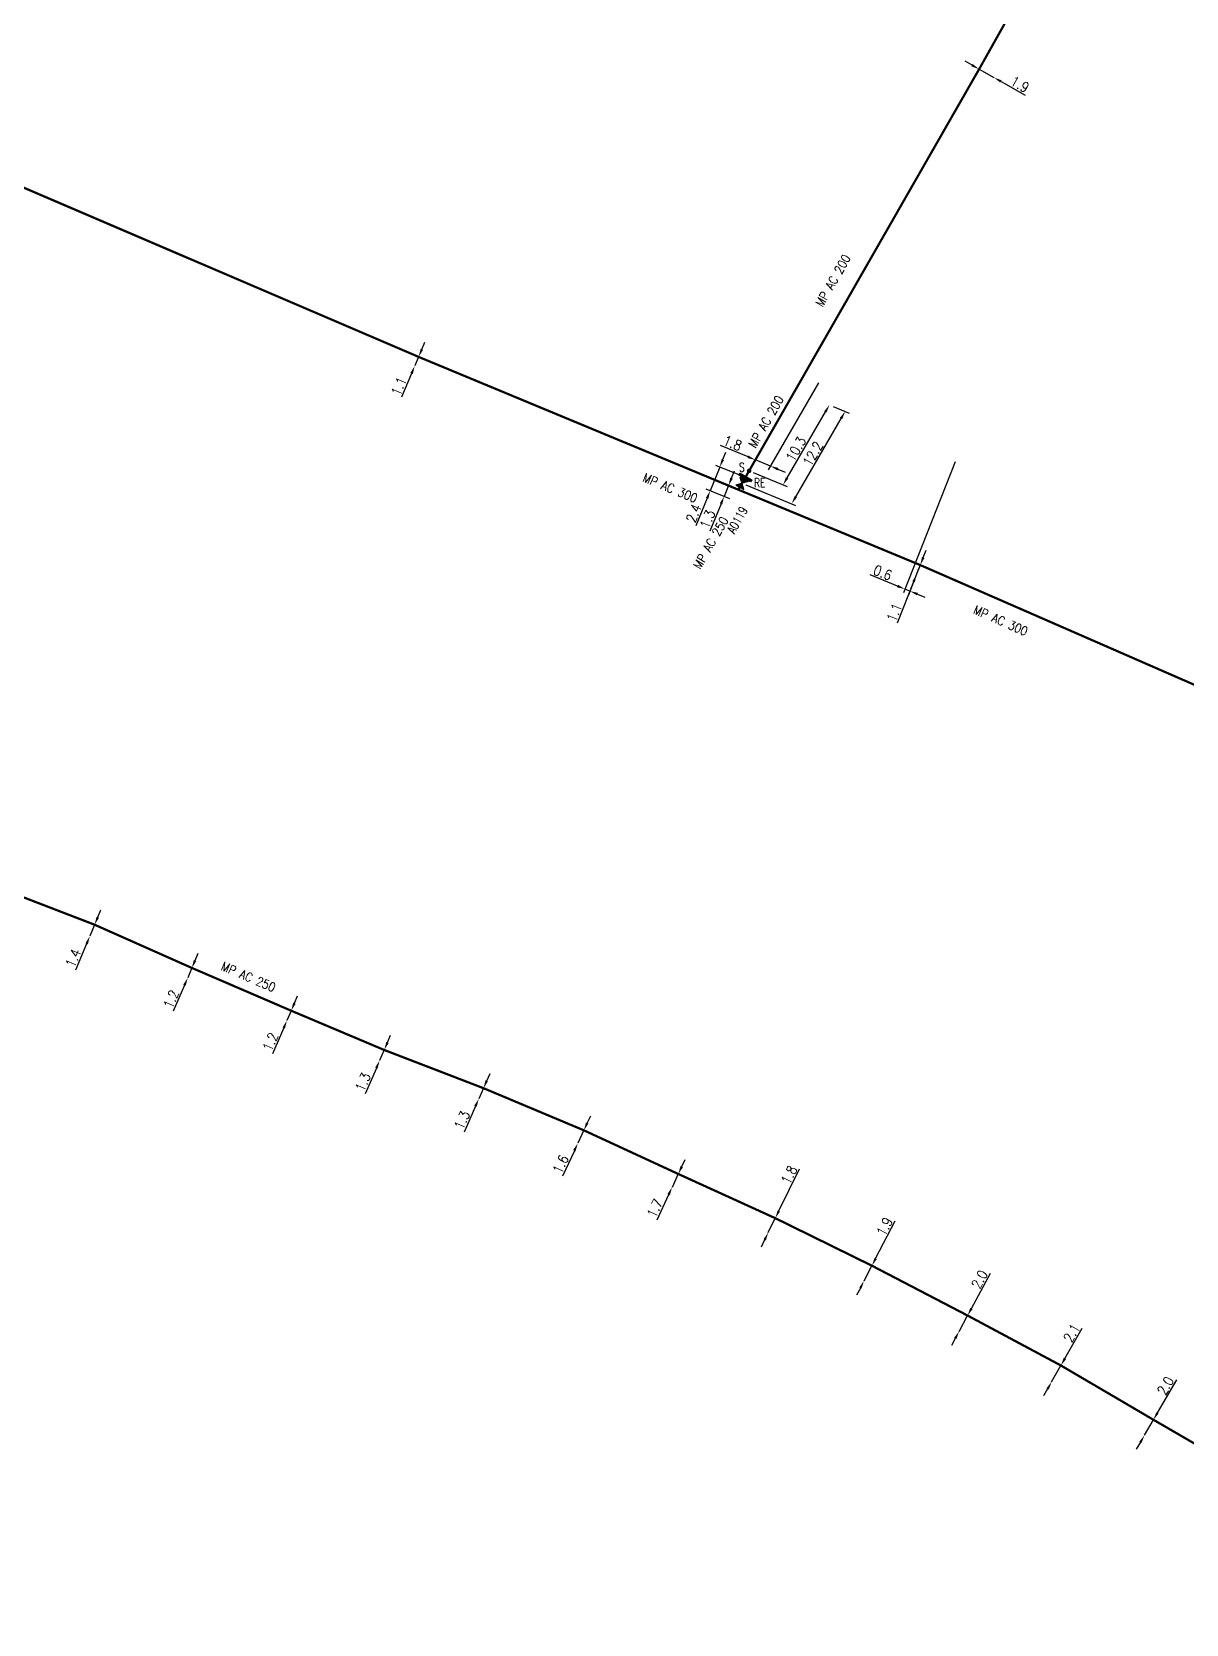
# Model space of a CAD drawing. Header units: millimetres. Extents: x 185000 to 186031, y 127990 to 129000.
# Drawn here: x 185716.9 to 185845.6, y 128672.3 to 128849.9 of the extents above; entities that cross this region are included whole.
import ezdxf
from ezdxf.enums import TextEntityAlignment as Align

# ---------------------------------------------------------------- set-up
doc = ezdxf.new("R2010")
doc.units = ezdxf.units.MM
doc.header["$PDMODE"] = 34
doc.linetypes.add('L_25_PE', pattern=[2000, 1000, 1000])
doc.layers.get('0').update_dxf_attribs({"linetype": 'CONTINUOUS'})
doc.layers.get('DEFPOINTS').update_dxf_attribs({"linetype": 'CONTINUOUS'})
for name, color, linetype in [('G_120', 4, 'CONTINUOUS'), ('G_300', 7, 'CONTINUOUS'), ('G_340', 7, 'CONTINUOUS')]:
    doc.layers.add(name, color=color, linetype=linetype)
doc.styles.add('G_ROMANS', font='ROMANS.SHX', dxfattribs={"width": 0.75})
doc.styles.get("Standard").update_dxf_attribs({"font": 'romans.shx', "width": 0.85})
doc.linetypes.add('G_typB_AP', pattern='A,5,-0.3,["o",Standard,S=1.5,R=0,X=0,Y=-0.5],-1.65', length=6.95)
doc.dimstyles.get("Standard").update_dxf_attribs({"dimtxt": 1.5, "dimasz": 1.2, "dimexe": 0.625, "dimexo": 0.625, "dimgap": 0.25, "dimtad": 1, "dimdec": 1, "dimzin": 0, "dimdsep": 46, "dimtxsty": 'Standard', "dimcen": -0.5, "dimadec": 0, "dimazin": 0, "dimtfac": 1, "dimtdec": 1, "dimtmove": 0, "dimatfit": 3, "dimfxl": 0, "dimtolj": 1, "dimtzin": 0, "dimarcsym": 0})

# ---------------------------------------------------------------- blocks, each defined once
blk = doc.blocks.new('*D300')
at = {"layer": 'DEFPOINTS', "color": 0, "linetype": 'Continuous', "transparency": 16777216}
for p in [(185734.74, 128745.49), (185734.27, 128744.38), (185734.27, 128744.38)]:
    blk.add_point(p, dxfattribs=at)
at = {"layer": 'G_120', "color": 0, "linetype": 'Continuous', "lineweight": -2, "transparency": 16777216}
for p, q in [((185735.09, 128746.32), (185735.45, 128747.14)), ((185734.74, 128745.49), (185734.27, 128744.38)), ((185733.91, 128743.56), (185732.67, 128740.67))]:
    blk.add_line(p, q, dxfattribs=at)
at = {"layer": 'G_120', "color": 0, "linetype": 'Continuous', "transparency": 16777216}
for points in [[(185734.95, 128746.37), (185735.23, 128746.26), (185734.74, 128745.49)], [(185733.77, 128743.62), (185734.05, 128743.5), (185734.27, 128744.38)]]:
    blk.add_solid(points, dxfattribs=at)
at = {"layer": 'G_120', "color": 0, "linetype": 'Continuous', "transparency": 16777216, "insert": (185732.43, 128742), "char_height": 1.125, "attachment_point": 5, "rotation": 66.8149}
blk.add_mtext('\\A1;1.2', dxfattribs=at)
blk = doc.blocks.new('*D301')
at = {"layer": 'DEFPOINTS', "color": 0, "linetype": 'Continuous', "transparency": 16777216}
for p in [(185745.81, 128740.72), (185745.33, 128739.62), (185745.33, 128739.62)]:
    blk.add_point(p, dxfattribs=at)
at = {"layer": 'G_120', "color": 0, "linetype": 'Continuous', "lineweight": -2, "transparency": 16777216}
for p, q in [((185746.17, 128741.55), (185746.52, 128742.38)), ((185745.81, 128740.72), (185745.33, 128739.62)), ((185744.98, 128738.8), (185743.73, 128735.91))]:
    blk.add_line(p, q, dxfattribs=at)
at = {"layer": 'G_120', "color": 0, "linetype": 'Continuous', "transparency": 16777216}
for points in [[(185746.03, 128741.61), (185746.3, 128741.49), (185745.81, 128740.72)], [(185744.84, 128738.86), (185745.11, 128738.74), (185745.33, 128739.62)]]:
    blk.add_solid(points, dxfattribs=at)
at = {"layer": 'G_120', "color": 0, "linetype": 'Continuous', "transparency": 16777216, "insert": (185743.49, 128737.24), "char_height": 1.125, "attachment_point": 5, "rotation": 66.6204}
blk.add_mtext('\\A1;1.2', dxfattribs=at)
blk = doc.blocks.new('*D302')
at = {"layer": 'DEFPOINTS', "color": 0, "linetype": 'Continuous', "transparency": 16777216}
for p in [(185756.18, 128736.34), (185755.66, 128735.15), (185755.66, 128735.15)]:
    blk.add_point(p, dxfattribs=at)
at = {"layer": 'G_120', "color": 0, "linetype": 'Continuous', "lineweight": -2, "transparency": 16777216}
for p, q in [((185756.18, 128736.34), (185755.66, 128735.15)), ((185756.53, 128737.17), (185756.89, 128738)), ((185755.3, 128734.33), (185754.05, 128731.44))]:
    blk.add_line(p, q, dxfattribs=at)
at = {"layer": 'G_120', "color": 0, "linetype": 'Continuous', "transparency": 16777216}
for points in [[(185756.4, 128737.23), (185756.67, 128737.11), (185756.18, 128736.34)], [(185755.16, 128734.39), (185755.44, 128734.27), (185755.66, 128735.15)]]:
    blk.add_solid(points, dxfattribs=at)
at = {"layer": 'G_120', "color": 0, "linetype": 'Continuous', "transparency": 16777216, "insert": (185753.81, 128732.77), "char_height": 1.125, "attachment_point": 5, "rotation": 66.5444}
blk.add_mtext('\\A1;1.3', dxfattribs=at)
blk = doc.blocks.new('*D303')
at = {"layer": 'DEFPOINTS', "color": 0, "linetype": 'Continuous', "transparency": 16777216}
for p in [(185767.24, 128732.08), (185766.71, 128730.89), (185766.71, 128730.89)]:
    blk.add_point(p, dxfattribs=at)
at = {"layer": 'G_120', "color": 0, "linetype": 'Continuous', "lineweight": -2, "transparency": 16777216}
for p, q in [((185767.6, 128732.9), (185767.97, 128733.72)), ((185767.24, 128732.08), (185766.71, 128730.89)), ((185766.35, 128730.06), (185765.08, 128727.19))]:
    blk.add_line(p, q, dxfattribs=at)
at = {"layer": 'G_120', "color": 0, "linetype": 'Continuous', "transparency": 16777216}
for points in [[(185767.47, 128732.96), (185767.74, 128732.84), (185767.24, 128732.08)], [(185766.21, 128730.12), (185766.49, 128730), (185766.71, 128730.89)]]:
    blk.add_solid(points, dxfattribs=at)
at = {"layer": 'G_120', "color": 0, "linetype": 'Continuous', "transparency": 16777216, "insert": (185764.85, 128728.52), "char_height": 1.125, "attachment_point": 5, "rotation": 66.1738}
blk.add_mtext('\\A1;1.3', dxfattribs=at)
blk = doc.blocks.new('*D304')
at = {"layer": 'DEFPOINTS', "color": 0, "linetype": 'Continuous', "transparency": 16777216}
for p in [(185777.75, 128725.93), (185777.75, 128725.93), (185778.43, 128727.38)]:
    blk.add_point(p, dxfattribs=at)
at = {"layer": 'G_120', "color": 0, "linetype": 'Continuous', "lineweight": -2, "transparency": 16777216}
for p, q in [((185778.81, 128728.19), (185779.19, 128729.01)), ((185778.43, 128727.38), (185777.75, 128725.93)), ((185777.37, 128725.11), (185776.04, 128722.27))]:
    blk.add_line(p, q, dxfattribs=at)
at = {"layer": 'G_120', "color": 0, "linetype": 'Continuous', "transparency": 16777216}
for points in [[(185778.67, 128728.26), (185778.94, 128728.13), (185778.43, 128727.38)], [(185777.23, 128725.18), (185777.51, 128725.05), (185777.75, 128725.93)]]:
    blk.add_solid(points, dxfattribs=at)
at = {"layer": 'G_120', "color": 0, "linetype": 'Continuous', "transparency": 16777216, "insert": (185775.84, 128723.6), "char_height": 1.125, "attachment_point": 5, "rotation": 64.9755}
blk.add_mtext('\\A1;1.6', dxfattribs=at)
blk = doc.blocks.new('*D305')
at = {"layer": 'DEFPOINTS', "color": 0, "linetype": 'Continuous', "transparency": 16777216}
for p in [(185788.96, 128722.51), (185788.26, 128721.02), (185788.26, 128721.02)]:
    blk.add_point(p, dxfattribs=at)
at = {"layer": 'G_120', "color": 0, "linetype": 'Continuous', "lineweight": -2, "transparency": 16777216}
for p, q in [((185789.34, 128723.33), (185789.72, 128724.14)), ((185788.96, 128722.51), (185788.26, 128721.02)), ((185787.88, 128720.2), (185786.55, 128717.36))]:
    blk.add_line(p, q, dxfattribs=at)
at = {"layer": 'G_120', "color": 0, "linetype": 'Continuous', "transparency": 16777216}
for points in [[(185789.2, 128723.39), (185789.48, 128723.27), (185788.96, 128722.51)], [(185787.74, 128720.27), (185788.02, 128720.14), (185788.26, 128721.02)]]:
    blk.add_solid(points, dxfattribs=at)
at = {"layer": 'G_120', "color": 0, "linetype": 'Continuous', "transparency": 16777216, "insert": (185786.34, 128718.69), "char_height": 1.125, "attachment_point": 5, "rotation": 64.9501}
blk.add_mtext('\\A1;1.7', dxfattribs=at)
blk = doc.blocks.new('*D306')
at = {"layer": 'DEFPOINTS', "color": 0, "linetype": 'Continuous', "transparency": 16777216}
for p in [(185799.77, 128717.58), (185798.98, 128715.97), (185798.98, 128715.97)]:
    blk.add_point(p, dxfattribs=at)
at = {"layer": 'G_120', "color": 0, "linetype": 'Continuous', "lineweight": -2, "transparency": 16777216}
for p, q in [((185800.17, 128718.39), (185802.47, 128723.09)), ((185798.98, 128715.97), (185799.77, 128717.58)), ((185798.58, 128715.16), (185798.19, 128714.35))]:
    blk.add_line(p, q, dxfattribs=at)
at = {"layer": 'G_120', "color": 0, "linetype": 'Continuous', "transparency": 16777216}
for points in [[(185800.04, 128718.46), (185800.3, 128718.33), (185799.77, 128717.58)], [(185798.45, 128715.23), (185798.72, 128715.09), (185798.98, 128715.97)]]:
    blk.add_solid(points, dxfattribs=at)
at = {"layer": 'G_120', "color": 0, "linetype": 'Continuous', "transparency": 16777216, "insert": (185801.31, 128722.41), "char_height": 1.125, "attachment_point": 5, "rotation": 63.8587}
blk.add_mtext('\\A1;1.8', dxfattribs=at)
blk = doc.blocks.new('*D307')
at = {"layer": 'DEFPOINTS', "color": 0, "linetype": 'Continuous', "transparency": 16777216}
for p in [(185810.54, 128712.28), (185809.66, 128710.59), (185809.66, 128710.59)]:
    blk.add_point(p, dxfattribs=at)
at = {"layer": 'G_120', "color": 0, "linetype": 'Continuous', "lineweight": -2, "transparency": 16777216}
for p, q in [((185810.95, 128713.08), (185813.12, 128717.27)), ((185809.66, 128710.59), (185810.54, 128712.28)), ((185809.25, 128709.79), (185808.83, 128708.99))]:
    blk.add_line(p, q, dxfattribs=at)
at = {"layer": 'G_120', "color": 0, "linetype": 'Continuous', "transparency": 16777216}
for points in [[(185810.82, 128713.14), (185811.08, 128713.01), (185810.54, 128712.28)], [(185809.12, 128709.86), (185809.38, 128709.72), (185809.66, 128710.59)]]:
    blk.add_solid(points, dxfattribs=at)
at = {"layer": 'G_120', "color": 0, "linetype": 'Continuous', "transparency": 16777216, "insert": (185811.95, 128716.64), "char_height": 1.125, "attachment_point": 5, "rotation": 62.6127}
blk.add_mtext('\\A1;1.9', dxfattribs=at)
blk = doc.blocks.new('*D308')
at = {"layer": 'DEFPOINTS', "color": 0, "linetype": 'Continuous', "transparency": 16777216}
for p in [(185821.21, 128706.72), (185820.26, 128704.96), (185820.26, 128704.96)]:
    blk.add_point(p, dxfattribs=at)
at = {"layer": 'G_120', "color": 0, "linetype": 'Continuous', "lineweight": -2, "transparency": 16777216}
for p, q in [((185821.63, 128707.51), (185823.75, 128711.45)), ((185820.26, 128704.96), (185821.21, 128706.72)), ((185819.83, 128704.16), (185819.41, 128703.37))]:
    blk.add_line(p, q, dxfattribs=at)
at = {"layer": 'G_120', "color": 0, "linetype": 'Continuous', "transparency": 16777216}
for points in [[(185821.5, 128707.58), (185821.76, 128707.44), (185821.21, 128706.72)], [(185819.7, 128704.24), (185819.96, 128704.09), (185820.26, 128704.96)]]:
    blk.add_solid(points, dxfattribs=at)
at = {"layer": 'G_120', "color": 0, "linetype": 'Continuous', "transparency": 16777216, "insert": (185822.53, 128710.76), "char_height": 1.125, "attachment_point": 5, "rotation": 61.7293}
blk.add_mtext('\\A1;2.0', dxfattribs=at)
blk = doc.blocks.new('*D309')
at = {"layer": 'DEFPOINTS', "color": 0, "linetype": 'Continuous', "transparency": 16777216}
for p in [(185831.61, 128701.15), (185830.57, 128699.33), (185830.57, 128699.33)]:
    blk.add_point(p, dxfattribs=at)
at = {"layer": 'G_120', "color": 0, "linetype": 'Continuous', "lineweight": -2, "transparency": 16777216}
for p, q in [((185832.05, 128701.93), (185833.98, 128705.33)), ((185830.57, 128699.33), (185831.61, 128701.15)), ((185830.13, 128698.54), (185829.68, 128697.76))]:
    blk.add_line(p, q, dxfattribs=at)
at = {"layer": 'G_120', "color": 0, "linetype": 'Continuous', "transparency": 16777216}
for points in [[(185831.92, 128702.01), (185832.18, 128701.86), (185831.61, 128701.15)], [(185830, 128698.62), (185830.26, 128698.47), (185830.57, 128699.33)]]:
    blk.add_solid(points, dxfattribs=at)
at = {"layer": 'G_120', "color": 0, "linetype": 'Continuous', "transparency": 16777216, "insert": (185832.81, 128704.78), "char_height": 1.125, "attachment_point": 5, "rotation": 60.3954}
blk.add_mtext('\\A1;2.1', dxfattribs=at)
blk = doc.blocks.new('*D310')
at = {"layer": 'DEFPOINTS', "color": 0, "linetype": 'Continuous', "transparency": 16777216}
for p in [(185841.92, 128695.1), (185840.92, 128693.37), (185840.92, 128693.37)]:
    blk.add_point(p, dxfattribs=at)
at = {"layer": 'G_120', "color": 0, "linetype": 'Continuous', "lineweight": -2, "transparency": 16777216}
for p, q in [((185842.37, 128695.87), (185844.51, 128699.55)), ((185840.92, 128693.37), (185841.92, 128695.1)), ((185840.47, 128692.59), (185840.01, 128691.81))]:
    blk.add_line(p, q, dxfattribs=at)
at = {"layer": 'G_120', "color": 0, "linetype": 'Continuous', "transparency": 16777216}
for points in [[(185842.24, 128695.95), (185842.5, 128695.8), (185841.92, 128695.1)], [(185840.34, 128692.66), (185840.6, 128692.51), (185840.92, 128693.37)]]:
    blk.add_solid(points, dxfattribs=at)
at = {"layer": 'G_120', "color": 0, "linetype": 'Continuous', "transparency": 16777216, "insert": (185843.26, 128698.9), "char_height": 1.125, "attachment_point": 5, "rotation": 59.8621}
blk.add_mtext('\\A1;2.0', dxfattribs=at)
blk = doc.blocks.new('*D344')
at = {"layer": 'DEFPOINTS', "color": 0, "linetype": 'Continuous', "ltscale": 0.05, "transparency": 16777216}
for p in [(185723.36, 128749.02), (185723.36, 128749.02), (185723.9, 128750.31)]:
    blk.add_point(p, dxfattribs=at)
at = {"layer": 'G_120', "color": 0, "linetype": 'Continuous', "lineweight": -2, "ltscale": 0.05, "transparency": 16777216}
for p, q in [((185724.25, 128751.14), (185724.6, 128751.97)), ((185723.9, 128750.31), (185723.36, 128749.02)), ((185723.01, 128748.19), (185721.77, 128745.25))]:
    blk.add_line(p, q, dxfattribs=at)
at = {"layer": 'G_120', "color": 0, "linetype": 'Continuous', "ltscale": 0.05, "transparency": 16777216}
for points in [[(185724.11, 128751.2), (185724.39, 128751.08), (185723.9, 128750.31)], [(185722.87, 128748.25), (185723.15, 128748.13), (185723.36, 128749.02)]]:
    blk.add_solid(points, dxfattribs=at)
at = {"layer": 'G_120', "color": 0, "linetype": 'Continuous', "ltscale": 0.05, "transparency": 16777216, "insert": (185721.52, 128746.59), "char_height": 1.125, "attachment_point": 5, "rotation": 67.1758}
blk.add_mtext('\\A1;1.4', dxfattribs=at)
blk = doc.blocks.new('G_300_04')
at = {"linetype": 'Continuous'}
h = blk.add_hatch(color=0, dxfattribs=at)
h.paths.add_polyline_path([(-0.5, 0.5), (-0.5, -0.5), (0, 0)])
h.paths.add_polyline_path([(0.5, 0.5), (0, 0), (0.5, -0.5)])
at = {"color": 0, "linetype": 'Continuous', "flags": 128}
blk.add_lwpolyline([(-0.5, -0.5), (0.5, 0.5), (0.5, -0.5), (-0.5, 0.5)], close=True, dxfattribs=at)
at = {"color": 0, "linetype": 'Continuous', "width": 0.75}
blk.add_attdef('NUM', text='', height=1, dxfattribs=at).set_placement((0, 1.78), align=Align.MIDDLE_CENTER)
at = {"color": 0, "linetype": 'Continuous', "width": 0.75, "flags": 3}
for tag, p in [('DEF_LEG', (0, -5)), ('DEF_COUP', (0, -7.5)), ('DEF_TYPE', (0, -10))]:
    blk.add_attdef(tag, text='', height=1.2, dxfattribs=at).set_placement(p, align=Align.MIDDLE)
blk = doc.blocks.new('*D149')
at = {"layer": 'DEFPOINTS', "color": 0, "linetype": 'Continuous', "transparency": 16777216}
for p in [(185760.01, 128813.64), (185759.58, 128812.63), (185759.58, 128812.63)]:
    blk.add_point(p, dxfattribs=at)
at = {"layer": 'G_120', "color": 0, "linetype": 'Continuous', "lineweight": -2, "transparency": 16777216}
for p, q in [((185760.37, 128814.47), (185760.72, 128815.3)), ((185760.01, 128813.64), (185759.58, 128812.63)), ((185759.23, 128811.8), (185758.11, 128809.16))]:
    blk.add_line(p, q, dxfattribs=at)
at = {"layer": 'G_120', "color": 0, "linetype": 'Continuous', "transparency": 16777216}
for points in [[(185760.23, 128814.53), (185760.5, 128814.41), (185760.01, 128813.64)], [(185759.09, 128811.86), (185759.37, 128811.74), (185759.58, 128812.63)]]:
    blk.add_solid(points, dxfattribs=at)
at = {"layer": 'G_120', "color": 0, "linetype": 'Continuous', "transparency": 16777216, "insert": (185757.81, 128810.36), "char_height": 1.125, "attachment_point": 5, "rotation": 67.0018}
blk.add_mtext('\\A1;1.1', dxfattribs=at)
blk = doc.blocks.new('*D159')
at = {"layer": 'DEFPOINTS', "color": 0, "linetype": 'Continuous', "transparency": 16777216}
for p in [(185820, 128802.39), (185815.93, 128790.42), (185814.22, 128787.74)]:
    blk.add_point(p, dxfattribs=at)
at = {"layer": 'G_120', "color": 0, "linetype": 'Continuous', "lineweight": -2, "transparency": 16777216}
for p, q in [((185819.83, 128801.95), (185814.05, 128787.31)), ((185815.75, 128789.99), (185814.61, 128787.08)), ((185813.39, 128788.08), (185810.36, 128789.32)), ((185814.78, 128787.52), (185814.22, 128787.74)), ((185815.61, 128787.18), (185816.45, 128786.84))]:
    blk.add_line(p, q, dxfattribs=at)
at = {"layer": 'G_120', "color": 0, "linetype": 'Continuous', "transparency": 16777216}
for points in [[(185813.45, 128788.22), (185813.33, 128787.95), (185814.22, 128787.74)], [(185815.67, 128787.32), (185815.56, 128787.04), (185814.78, 128787.52)]]:
    blk.add_solid(points, dxfattribs=at)
at = {"layer": 'G_120', "color": 0, "linetype": 'Continuous', "transparency": 16777216, "insert": (185811.74, 128789.57), "char_height": 1.125, "attachment_point": 5, "rotation": 337.7734}
blk.add_mtext('\\A1;0.6', dxfattribs=at)
blk = doc.blocks.new('*D160')
at = {"layer": 'DEFPOINTS', "color": 0, "linetype": 'Continuous', "transparency": 16777216}
for p in [(185815.93, 128790.42), (185815.52, 128789.4), (185815.52, 128789.4)]:
    blk.add_point(p, dxfattribs=at)
at = {"layer": 'G_120', "color": 0, "linetype": 'Continuous', "lineweight": -2, "transparency": 16777216}
for p, q in [((185816.26, 128791.26), (185816.59, 128792.1)), ((185815.93, 128790.42), (185815.52, 128789.4)), ((185815.19, 128788.56), (185813.36, 128783.93))]:
    blk.add_line(p, q, dxfattribs=at)
at = {"layer": 'G_120', "color": 0, "linetype": 'Continuous', "transparency": 16777216}
for points in [[(185816.12, 128791.32), (185816.4, 128791.21), (185815.93, 128790.42)], [(185815.05, 128788.62), (185815.33, 128788.51), (185815.52, 128789.4)]]:
    blk.add_solid(points, dxfattribs=at)
at = {"layer": 'G_120', "color": 0, "linetype": 'Continuous', "transparency": 16777216, "insert": (185813.03, 128785.12), "char_height": 1.125, "attachment_point": 5, "rotation": 68.474}
blk.add_mtext('\\A1;1.1', dxfattribs=at)
blk = doc.blocks.new('*D161')
at = {"layer": 'DEFPOINTS', "color": 0, "linetype": 'Continuous', "transparency": 16777216}
for p in [(185822.49, 128845.73), (185824.14, 128844.8), (185824.14, 128844.8)]:
    blk.add_point(p, dxfattribs=at)
at = {"layer": 'G_120', "color": 0, "linetype": 'Continuous', "lineweight": -2, "transparency": 16777216}
for p, q in [((185821.7, 128846.17), (185820.92, 128846.61)), ((185822.49, 128845.73), (185824.14, 128844.8)), ((185824.93, 128844.36), (185827.63, 128842.84))]:
    blk.add_line(p, q, dxfattribs=at)
at = {"layer": 'G_120', "color": 0, "linetype": 'Continuous', "transparency": 16777216}
for points in [[(185821.78, 128846.3), (185821.63, 128846.04), (185822.49, 128845.73)], [(185825, 128844.49), (185824.86, 128844.23), (185824.14, 128844.8)]]:
    blk.add_solid(points, dxfattribs=at)
at = {"layer": 'G_120', "color": 0, "linetype": 'Continuous', "transparency": 16777216, "insert": (185827.04, 128844.04), "char_height": 1.125, "attachment_point": 5, "rotation": 330.6751}
blk.add_mtext('\\A1;1.9', dxfattribs=at)
blk = doc.blocks.new('*D162')
at = {"layer": 'DEFPOINTS', "color": 0, "linetype": 'Continuous', "transparency": 16777216}
for p in [(185805.8, 128808.28), (185805.8, 128808.28), (185796.85, 128800.93)]:
    blk.add_point(p, dxfattribs=at)
at = {"layer": 'G_300', "color": 0, "linetype": 'Continuous', "lineweight": -2, "transparency": 16777216}
for p, q in [((185801.09, 128800.15), (185805.35, 128807.5)), ((185797.29, 128800.75), (185801.08, 128799.19))]:
    blk.add_line(p, q, dxfattribs=at)
at = {"layer": 'G_300', "color": 0, "linetype": 'Continuous', "transparency": 16777216}
for points in [[(185805.22, 128807.58), (185805.48, 128807.43), (185805.8, 128808.28)], [(185800.96, 128800.22), (185801.22, 128800.07), (185800.64, 128799.37)]]:
    blk.add_solid(points, dxfattribs=at)
at = {"layer": 'G_300', "color": 0, "linetype": 'Continuous', "transparency": 16777216, "insert": (185802.08, 128803.36), "char_height": 1.125, "attachment_point": 5, "rotation": 59.952}
blk.add_mtext('\\A1;10.3', dxfattribs=at)
blk = doc.blocks.new('*D163')
at = {"layer": 'DEFPOINTS', "color": 0, "linetype": 'Continuous', "transparency": 16777216}
for p in [(185804.82, 128811.16), (185796.85, 128800.93), (185799.22, 128801.47)]:
    blk.add_point(p, dxfattribs=at)
at = {"layer": 'G_300', "color": 0, "linetype": 'Continuous', "lineweight": -2, "transparency": 16777216}
for p, q in [((185804.59, 128810.75), (185798.98, 128801.06)), ((185796.73, 128802.49), (185793.67, 128803.75)), ((185797.09, 128801.34), (185797.79, 128802.56)), ((185799.22, 128801.47), (185797.56, 128802.15)), ((185800.05, 128801.12), (185800.88, 128800.78))]:
    blk.add_line(p, q, dxfattribs=at)
at = {"layer": 'G_300', "color": 0, "linetype": 'Continuous', "transparency": 16777216}
for points in [[(185796.78, 128802.63), (185796.67, 128802.36), (185797.56, 128802.15)], [(185800.11, 128801.26), (185800, 128800.98), (185799.22, 128801.47)]]:
    blk.add_solid(points, dxfattribs=at)
at = {"layer": 'G_300', "color": 0, "linetype": 'Continuous', "transparency": 16777216, "insert": (185795, 128804.02), "char_height": 1.125, "attachment_point": 5, "rotation": 337.6082}
blk.add_mtext('\\A1;1.8', dxfattribs=at)
blk = doc.blocks.new('*D164')
at = {"layer": 'DEFPOINTS', "color": 0, "linetype": 'Continuous', "transparency": 16777216}
for p in [(185805.8, 128808.28), (185807.56, 128807.56), (185796.06, 128799.54)]:
    blk.add_point(p, dxfattribs=at)
at = {"layer": 'G_300', "color": 0, "linetype": 'Continuous', "lineweight": -2, "transparency": 16777216}
for p, q in [((185806.23, 128808.1), (185807.99, 128807.38)), ((185802.05, 128798.04), (185807.1, 128806.78)), ((185796.49, 128799.36), (185802.03, 128797.08))]:
    blk.add_line(p, q, dxfattribs=at)
at = {"layer": 'G_300', "color": 0, "linetype": 'Continuous', "transparency": 16777216}
for points in [[(185806.97, 128806.85), (185807.23, 128806.7), (185807.56, 128807.56)], [(185801.92, 128798.11), (185802.18, 128797.96), (185801.6, 128797.26)]]:
    blk.add_solid(points, dxfattribs=at)
at = {"layer": 'G_300', "color": 0, "linetype": 'Continuous', "transparency": 16777216, "insert": (185803.95, 128802.83), "char_height": 1.125, "attachment_point": 5, "rotation": 59.952}
blk.add_mtext('\\A1;12.2', dxfattribs=at)
blk = doc.blocks.new('*D165')
at = {"layer": 'DEFPOINTS', "color": 0, "linetype": 'Continuous', "transparency": 16777216}
for p in [(185795.65, 128798.83), (185794.06, 128798.07), (185795.16, 128797.62)]:
    blk.add_point(p, dxfattribs=at)
at = {"layer": 'G_120', "color": 0, "linetype": 'Continuous', "lineweight": -2, "transparency": 16777216}
for p, q in [((185794.89, 128800.11), (185795.23, 128800.94)), ((185794.55, 128799.28), (185794.06, 128798.07)), ((185795.21, 128799), (185794.11, 128799.45)), ((185793.72, 128797.24), (185792.49, 128794.22)), ((185794.72, 128797.8), (185793.62, 128798.25))]:
    blk.add_line(p, q, dxfattribs=at)
at = {"layer": 'G_120', "color": 0, "linetype": 'Continuous', "transparency": 16777216}
for points in [[(185794.75, 128800.17), (185795.03, 128800.05), (185794.55, 128799.28)], [(185793.58, 128797.3), (185793.86, 128797.18), (185794.06, 128798.07)]]:
    blk.add_solid(points, dxfattribs=at)
at = {"layer": 'G_120', "color": 0, "linetype": 'Continuous', "transparency": 16777216, "insert": (185792.22, 128795.54), "char_height": 1.125, "attachment_point": 5, "rotation": 67.8317}
blk.add_mtext('\\A1;1.3', dxfattribs=at)
blk = doc.blocks.new('G_300_11')
at = {"color": 0, "linetype": 'Continuous', "const_width": 0.248, "flags": 128}
blk.add_lwpolyline([(-0.13, 0, 1), (0.13, 0, 1)], format="xyb", close=True, dxfattribs=at)
at = {"linetype": 'Continuous', "style": 'G_ROMANS', "width": 0.75}
blk.add_attdef('S', text='', height=1, dxfattribs=at).set_placement((0, 1.35), align=Align.MIDDLE_CENTER)
at = {"color": 0, "linetype": 'Continuous', "width": 0.75, "flags": 3}
for tag, p in [('DEF_LEG', (0, -5)), ('DEF_COUP', (0, -7.5)), ('DEF_TYPE', (0, -10))]:
    blk.add_attdef(tag, text='', height=1.2, dxfattribs=at).set_placement(p, align=Align.MIDDLE)
blk = doc.blocks.new('G_340_17')
at = {"linetype": 'Continuous'}
blk.add_hatch(color=0, dxfattribs=at).paths.add_polyline_path([(0.125, 0.75), (-0.125, 0.75), (-0.125, -0.75), (0.125, -0.75)])
at = {"color": 0, "linetype": 'Continuous'}
blk.add_lwpolyline([(-0.125, 0.75), (0.125, 0.75), (0.125, -0.75), (-0.125, -0.75)], close=True, dxfattribs=at)
at = {"color": 0, "linetype": 'Continuous', "width": 0.75}
for tag, height, flags, p in [('RE', 1, 8, (0, 2.5)), ('DEF_LEG', 1.2, 3, (0, -5)), ('DEF_COUP', 1.2, 3, (0, -7.5)), ('DEF_TYPE', 1.2, 3, (0, -10))]:
    blk.add_attdef(tag, text='', height=height, dxfattribs=dict(at, flags=flags)).set_placement(p, align=Align.MIDDLE)
blk = doc.blocks.new('*D605')
at = {"layer": 'DEFPOINTS', "color": 0, "ltscale": 0.5, "transparency": 16777216}
for p in [(185792.51, 128798.7), (185796.43, 128800.19), (185795.16, 128797.62)]:
    blk.add_point(p, dxfattribs=at)
at = {"layer": 'G_340', "color": 0, "lineweight": -2, "ltscale": 0.5, "transparency": 16777216}
for p, q in [((185793.92, 128802.18), (185794.26, 128803.02)), ((185793.58, 128801.35), (185792.51, 128798.7)), ((185795.99, 128800.37), (185793.15, 128801.53)), ((185794.72, 128797.8), (185792.07, 128798.88)), ((185792.17, 128797.87), (185790.91, 128794.79))]:
    blk.add_line(p, q, dxfattribs=at)
at = {"layer": 'G_340', "color": 0, "ltscale": 0.5, "transparency": 16777216}
for points in [[(185793.78, 128802.24), (185794.06, 128802.13), (185793.58, 128801.35)], [(185792.03, 128797.93), (185792.31, 128797.81), (185792.51, 128798.7)]]:
    blk.add_solid(points, dxfattribs=at)
at = {"layer": 'G_340', "color": 0, "ltscale": 0.5, "transparency": 16777216, "insert": (185790.68, 128796.2), "char_height": 1.125, "attachment_point": 5, "rotation": 67.8317}
blk.add_mtext('\\A1;2.4', dxfattribs=at)

msp = doc.modelspace()

# ---------------------------------------------------------------- linework, layer by layer
at = {"layer": 'G_120', "linetype": 'G_typB_AP', "ltscale": 0.5, "const_width": 0.25}
for points in [[(185901.34, 129000), (185895.84, 128991.69), (185895.84, 128991.69), (185889.83, 128981.2), (185889.83, 128981.2), (185885.88, 128970.11), (185885.88, 128970.11), (185883.82, 128958.5), (185882.86, 128946.8), (185882.86, 128946.8), (185883.35, 128935.5), (185883.35, 128935.5), (185866.85, 128913.93), (185845.11, 128886.03), (185839.89, 128876.75), (185822.49, 128845.73), (185796.85, 128800.93), (185796.43, 128800.19), (185796.3, 128799.97)], [(185688.34, 128844.37), (185760.01, 128813.64), (185795.65, 128798.83), (185815.93, 128790.42), (185850, 128775.53), (185858.75, 128771.88), (185867.02, 128772.35), (185867.02, 128772.35), (185867.02, 128772.35), (185871.63, 128770.43)], [(185795.81, 128799.11), (185795.65, 128798.83), (185795.65, 128798.83)]]:
    msp.add_lwpolyline(points, dxfattribs=at)
at = {"layer": 'G_120', "linetype": 'G_typB_AP', "const_width": 0.25}
msp.add_lwpolyline([(185712.69, 128754.63), (185723.9, 128750.31), (185734.74, 128745.49), (185745.81, 128740.72), (185756.18, 128736.34), (185767.24, 128732.08), (185778.43, 128727.38), (185788.96, 128722.51), (185799.77, 128717.58), (185810.54, 128712.28), (185821.21, 128706.72), (185831.61, 128701.15), (185841.92, 128695.1), (185852.01, 128689.24), (185862.24, 128683.35), (185872.62, 128677.02), (185882.73, 128670.94)], dxfattribs=at)

# ---------------------------------------------------------------- block references
at = {"layer": 'G_300', "ltscale": 0.5}
ref = msp.add_blockref('G_300_04', (185796.06, 128799.54), dxfattribs=dict(at, rotation=60.4289831579504))
ref.add_attrib('NUM', 'A0119', dxfattribs={"layer": '0', "color": 0, "linetype": 'Continuous', "height": 1, "rotation": 60.429, "width": 0.75}).set_placement((185795.54, 128795.44), align=Align.MIDDLE_CENTER)
ref = msp.add_blockref('G_300_11', (185796.85, 128800.93), dxfattribs=at)
ref.add_attrib('S', 'S', dxfattribs={"layer": '0', "linetype": 'Continuous', "height": 1, "style": 'G_ROMANS', "width": 0.75}).set_placement((185796.04, 128801.33), align=Align.MIDDLE_CENTER)
at = {"layer": 'G_340', "ltscale": 0.5}
ref = msp.add_blockref('G_340_17', (185796.43, 128800.19), dxfattribs=dict(at, rotation=60.21999988253511))
ref.add_attrib('RE', 'RE', dxfattribs={"layer": '0', "color": 0, "linetype": 'Continuous', "height": 1, "width": 0.75}).set_placement((185798.04, 128799.61), align=Align.MIDDLE)

# ---------------------------------------------------------------- texts
at = {"layer": 'G_120', "linetype": 'Continuous', "width": 0.85}
for s, rotation, p in [('MP AC 200', 60.22, (185806.19, 128822.15)), ('MP AC 200', 60.22, (185798.72, 128806.41)), ('MP AC 300', 337.4308, (185788.05, 128799.03)), ('MP AC 300', 336.3931, (185824.89, 128784.24)), ('MP AC 250', 336.9028, (185741.04, 128744.5))]:
    msp.add_text(s, height=1, rotation=rotation, dxfattribs=at).set_placement(p, align=Align.MIDDLE)
at = {"layer": 'G_120', "linetype": 'L_25_PE', "width": 0.85}
msp.add_text('MP AC 250', height=1, rotation=60.22, dxfattribs=at).set_placement((185792.57, 128792.9), align=Align.MIDDLE)

# ---------------------------------------------------------------- dimensions: what is measured, and where the dimension line sits
at = {"layer": 'G_120', "linetype": 'Continuous'}
for base, p1, p2, angle, override, picture, middle in [((185824.14, 128844.8), (185822.49, 128845.73), (185824.14, 128844.8), 150.6751, {"dimscale": 0.75, "dimlfac": 1, "dimlunit": 2, "dimatfit": 0}, '*D161', (185826.67, 128843.38)), ((185759.58, 128812.63), (185760.01, 128813.64), (185759.58, 128812.63), 67.0018, {"dimscale": 0.75, "dimlfac": 1, "dimlunit": 2, "dimatfit": 0}, '*D149', (185758.5, 128810.06)), ((185794.06, 128798.07), (185795.65, 128798.83), (185795.16, 128797.62), 67.8317, {"dimscale": 0.75, "dimatfit": 0}, '*D165', (185792.91, 128795.26)), ((185815.52, 128789.4), (185815.93, 128790.42), (185815.52, 128789.4), 68.474, {"dimscale": 0.75, "dimatfit": 0}, '*D160', (185813.72, 128784.84)), ((185734.27, 128744.38), (185734.74, 128745.49), (185734.27, 128744.38), 66.8149, {"dimscale": 0.75}, '*D300', (185733.12, 128741.7)), ((185745.33, 128739.62), (185745.81, 128740.72), (185745.33, 128739.62), 66.6204, {"dimscale": 0.75}, '*D301', (185744.17, 128736.94)), ((185755.66, 128735.15), (185756.18, 128736.34), (185755.66, 128735.15), 66.5444, {"dimscale": 0.75}, '*D302', (185754.49, 128732.47)), ((185766.71, 128730.89), (185767.24, 128732.08), (185766.71, 128730.89), 66.1738, {"dimscale": 0.75}, '*D303', (185765.53, 128728.22)), ((185777.75, 128725.93), (185778.43, 128727.38), (185777.75, 128725.93), 64.9755, {"dimscale": 0.75}, '*D304', (185776.51, 128723.28)), ((185788.26061, 128721.018862), (185788.959233, 128722.513662), (185788.26061, 128721.018862), 64.950082, {"dimscale": 0.75}, '*D305', (185787.023844, 128718.37263)), ((185798.98, 128715.97), (185799.77, 128717.58), (185798.98, 128715.97), 63.8587, {"dimscale": 0.75}, '*D306', (185801.98, 128722.08)), ((185809.66, 128710.59), (185810.54, 128712.28), (185809.66, 128710.59), 62.6127, {"dimscale": 0.75}, '*D307', (185812.62, 128716.3)), ((185820.26, 128704.96), (185821.21, 128706.72), (185820.26, 128704.96), 61.7293, {"dimscale": 0.75}, '*D308', (185823.19, 128710.41)), ((185830.57, 128699.33), (185831.61, 128701.15), (185830.57, 128699.33), 60.3954, {"dimscale": 0.75}, '*D309', (185833.46, 128704.41)), ((185840.92, 128693.37), (185841.92, 128695.1), (185840.92, 128693.37), 59.8621, {"dimscale": 0.75}, '*D310', (185843.91, 128698.52))]:
    dim = msp.add_linear_dim(base=base, p1=p1, p2=p2, angle=angle, dimstyle='Standard', override=override, dxfattribs=at)
    dim.commit()
    dim.dimension.update_dxf_attribs({"geometry": picture, "text_midpoint": middle, "dimtype": 160})
dim = msp.add_linear_dim(base=(185814.22, 128787.74), p1=(185815.93, 128790.42), p2=(185820, 128802.39), angle=337.7734, text='0.6', dimstyle='Standard', override={"dimscale": 0.75, "dimatfit": 0}, dxfattribs=at)
dim.commit()
dim.dimension.update_dxf_attribs({"geometry": '*D159', "text_midpoint": (185811.46, 128788.87), "dimtype": 160})
at = {"layer": 'G_120', "linetype": 'Continuous', "ltscale": 0.05}
dim = msp.add_linear_dim(base=(185723.36, 128749.02), p1=(185723.9, 128750.31), p2=(185723.36, 128749.02), angle=67.1758, dimstyle='Standard', override={"dimscale": 0.75}, dxfattribs=at)
dim.commit()
dim.dimension.update_dxf_attribs({"geometry": '*D344', "text_midpoint": (185722.22, 128746.3), "dimtype": 160})
at = {"layer": 'G_300', "linetype": 'Continuous'}
for base, p1, p2, angle, text, picture, middle in [((185799.22, 128801.47), (185796.85, 128800.93), (185804.82, 128811.16), 157.6082, '1.8', '*D163', (185794.71, 128803.32)), ((185807.56, 128807.56), (185796.06, 128799.54), (185805.8, 128808.28), 239.952, '12.2', '*D164', (185804.6, 128802.45)), ((185805.8, 128808.28), (185796.85, 128800.93), (185805.8, 128808.28), 239.952, '10.3', '*D162', (185802.73, 128802.98))]:
    dim = msp.add_linear_dim(base=base, p1=p1, p2=p2, angle=angle, text=text, dimstyle='Standard', override={"dimscale": 0.75, "dimatfit": 0}, dxfattribs=at)
    dim.commit()
    dim.dimension.update_dxf_attribs({"geometry": picture, "text_midpoint": middle, "dimtype": 160})
at = {"layer": 'G_340', "ltscale": 0.5}
dim = msp.add_linear_dim(base=(185792.51, 128798.7), p1=(185796.43, 128800.19), p2=(185795.16, 128797.62), angle=67.8317, text='2.4', dimstyle='Standard', override={"dimscale": 0.75, "dimatfit": 0}, dxfattribs=at)
dim.commit()
dim.dimension.update_dxf_attribs({"geometry": '*D605', "text_midpoint": (185791.37, 128795.91), "dimtype": 160})

doc.saveas('drawing.dxf')
